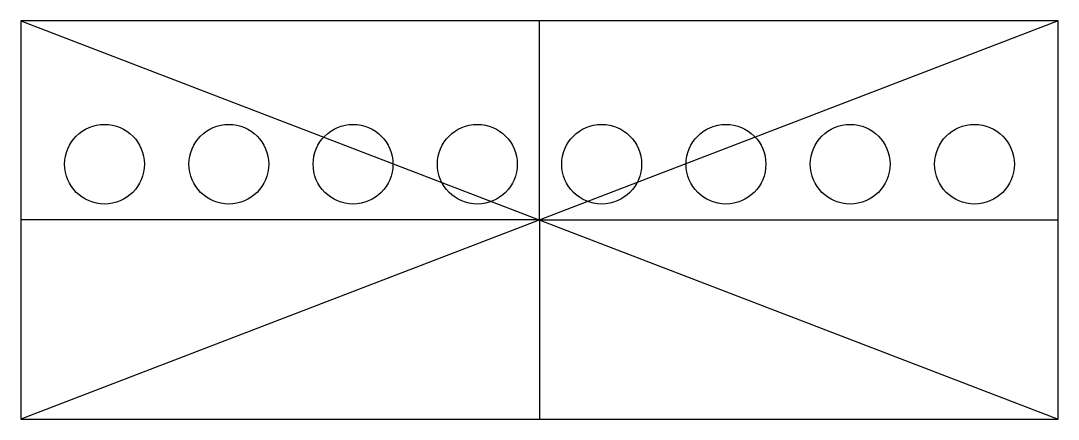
# Model space of a CAD drawing. Header units: millimetres. Extents: x -650 to 650, y -250 to 250.
import ezdxf

# ---------------------------------------------------------------- set-up
doc = ezdxf.new("R2010")
doc.units = ezdxf.units.MM
doc.layers.get('0').update_dxf_attribs({"linetype": 'CONTINUOUS'})

msp = doc.modelspace()

# ---------------------------------------------------------------- linework, layer by layer
for p, q in [((650, 250), (-650, -250)), ((-650, 250), (650, -250)), ((0, 0), (0, 250)), ((0, 0), (-650, 0)), ((0, 0), (650, 0)), ((0, 0), (0, -250))]:
    msp.add_line(p, q)
msp.add_lwpolyline([(650, 250), (-650, 250), (-650, -250), (650, -250)], close=True)
for centre in [(-545, 70), (-389.3, 70), (-233.6, 70), (-77.9, 70), (77.9, 70), (233.6, 70), (389.3, 70), (545, 70)]:
    msp.add_circle(centre, 50)

doc.saveas('drawing.dxf')
